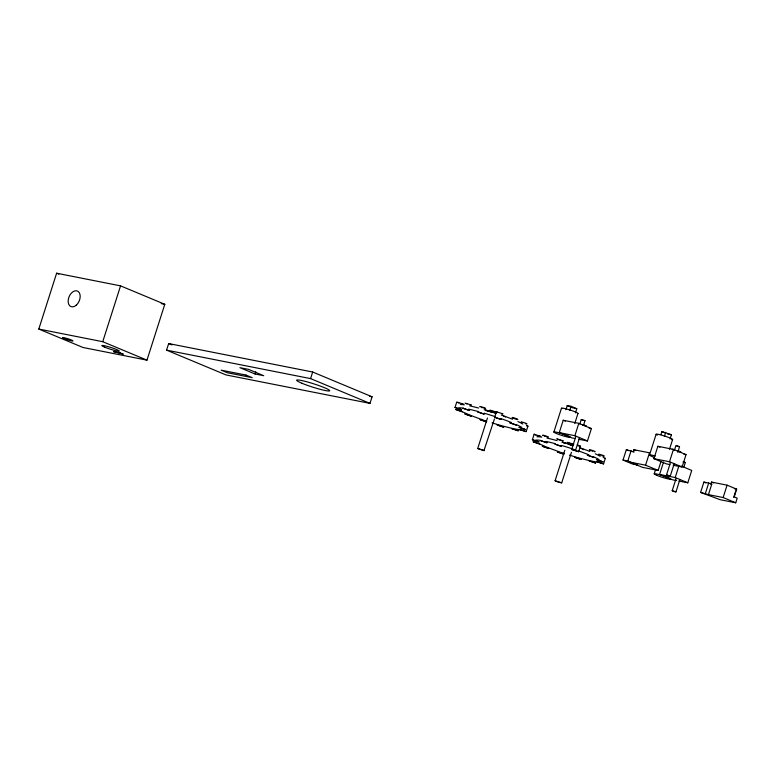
<?xml version="1.0" encoding="UTF-8"?>
<svg xmlns="http://www.w3.org/2000/svg" width="776" height="776" viewBox="0 0 776 776"><rect width="100%" height="100%" fill="white"/><g stroke="black" fill="none" stroke-linecap="round" stroke-linejoin="round"><path stroke-width="1.16" d="M38.8 329.063L56.619 273.22L120.561 285.859L164.793 304.299L146.974 360.151L83.032 347.502L38.8 329.063L102.742 341.702L146.974 360.151M102.742 341.702L120.561 285.859M166.568 350.141L168.673 343.555L312.68 372.024L372.082 396.788L369.977 403.375L225.971 374.915L166.568 350.141L310.575 378.61L369.977 403.375M255.042 373.983L263.714 375.7L248.572 369.386L239.9 367.669L255.042 373.983L255.74 371.791M310.575 378.61L312.68 372.024M455.008 407.497L461.594 409.65L455.008 407.497L456.763 401.978L463.359 404.131L462.768 404.112M494.438 418.924L483.952 450.633L477.715 448.509L487.454 417.992M494.642 417.284L501.238 419.438L494.642 417.284L496.397 411.765L502.993 413.909L501.81 413.783M526.177 431.64L519.59 429.497L526.177 431.64L527.942 426.121L526.555 425.355M532.375 439.759L538.971 441.913L532.375 439.759L534.14 434.24L540.736 436.393L538.816 436.083M553.87 432.057L561.475 408.244M565.888 409.747L567.227 405.567L571.078 406.323L576.781 408.7L575.443 412.89M575.191 438.537L571.844 437.877L559.263 432.63L563.211 420.262L578.818 423.347L591.399 428.594L587.461 440.962L578.537 439.197M569.739 410.514L571.078 406.323M571.446 452.321L561.708 482.837L558.526 482.206L555.092 480.771L564.831 450.255M574.735 423.599L577.994 413.385M559.263 432.63L574.87 435.714L578.818 423.347M579.585 437.635L575.627 450.051L573.823 449.692L571.873 448.887L575.84 436.461M579.808 424.045L581.243 419.525L583.048 419.884L584.997 420.689L583.552 425.209M578.605 451.69L572.009 449.546L578.605 451.69L580.37 446.171L577.383 444.832M603.553 463.902L596.957 461.759L603.553 463.902L605.319 458.383L603.165 457.326M623.021 460.061L627.813 461.012L637.154 464.902L632.353 463.961L623.021 460.061L626.319 449.74L634.225 451.981M627.813 461.012L631.111 450.681M633.177 451.981L633.895 449.731L649.502 452.815L645.564 465.183L629.947 462.098L642.528 467.346L658.145 470.431L661.016 461.439M649.473 455.075L656.118 434.279M660.871 434.735L661.87 431.592L671.424 434.735L670.086 438.925M669.833 464.572L666.487 463.902L653.906 458.665L657.854 446.287L673.461 449.382L686.042 454.629L682.104 466.997L673.18 465.231M664.382 436.548L665.721 432.358M654.197 473.894L655.642 469.354M676.633 480.587L672.171 479.704L659.59 474.466L663.538 462.089M669.494 449.275L672.637 439.42M653.906 458.665L669.513 461.749L673.461 449.382M674.228 463.66L670.27 476.086L668.466 475.727L666.516 474.912L670.483 462.496M674.451 450.08L675.935 445.521L679.553 446.646L677.836 452.369M659.59 474.466L675.207 477.55L678.787 466.308M679.922 479.461L675.954 491.887L674.15 491.528L672.21 490.713L676.168 478.297M683.879 467.045L685.324 462.525L683.375 461.72M678.864 481.033L687.788 482.798L691.736 470.431L681.25 466.056M700.602 492.411L703.9 482.09L708.692 483.031L711.728 484.302L708.439 494.632L700.602 492.411L720.109 499.695L735.726 502.78L737.2 498.153L734.203 496.902L736.667 489.161L727.083 485.165L711.476 482.08L710.826 484.117L711.728 484.302M705.394 493.361L708.692 483.031M708.439 494.632L723.145 497.532L727.083 485.165M733.689 497.464L735.803 490.83M489.986 410.077L496.601 412.143L495.719 412.124M477.715 448.509L484.34 450.575M584.997 420.689L584.115 420.602M571.873 448.887L575.627 450.051M555.092 480.771L561.708 482.837M666.516 474.912L670.27 476.086M685.276 462.564L684.005 462.312M672.21 490.713L675.954 491.887M527.942 426.121L526.758 425.995M580.37 446.171L579.187 446.045M605.319 458.383L604.717 458.373M470.76 404.985L471.362 404.994L465.057 403.122M563.725 454.154L557.323 451.971L563.919 454.115M161.243 303.6L164.793 304.299M573.9 408.127L576.781 408.7M667.573 433.978L671.424 434.735M582.892 425.267L586.258 425.937L583.057 424.598M589.178 428.148L591.399 428.594M672.152 449.304L674.392 449.74M678.66 451.525L680.901 451.962L677.7 450.633M683.821 454.183L686.042 454.629M369.715 396.323L372.082 396.788M562.057 440.71L563.24 440.836L556.673 438.789M594.348 451.71C598.48 452.059 585.608 448.169 590.323 450.449M603.476 456.172C607.365 456.608 596.337 452.922 598.82 454.658M734.329 488.696L736.667 489.161M483.952 408.263C489.811 409.534 477.609 405.043 480.024 406.925M525.371 423.735C531.657 424.967 517.272 420.165 522.073 422.658M546.818 436.946C552.677 438.217 540.474 433.716 542.89 435.608M678.757 446.627L676.885 446.045M571.64 444.027L572.426 444.241M515.419 419.03C522.966 421.125 510.268 415.965 512.315 417.925M577.625 445.628L578.46 445.86M601.924 455.764L602.748 455.997M493.42 411.513L494.273 411.765M559.632 440.031L560.495 440.293M591.923 451.021L592.786 451.292M537.128 435.579L537.991 435.85M683.035 462.011L683.52 462.176M481.421 407.478L482.265 407.769M514.556 418.759L512.946 418.186M544.286 436.16L545.13 436.442M582.708 420.175L581.243 419.525M569.118 443.203L569.933 443.494M466.143 403.607L466.91 403.898M558.788 439.74L557.391 439.187M599.45 454.92L600.217 455.202M458.15 402.744L458.917 403.025M491.043 410.669L491.741 410.94M661.87 431.592L664.722 432.785M567.227 405.567L572.93 407.943M657.854 446.287L659.949 447.17M669.513 461.749L682.104 466.997M563.211 420.262L565.306 421.135M633.895 449.731L635.99 450.604M711.476 482.08L713.571 482.953M626.319 449.74L628.385 450.604M703.9 482.09L705.966 482.953M574.87 435.714L587.461 440.962M645.564 465.183L658.145 470.431M675.207 477.55L687.788 482.798M723.145 497.532L735.726 502.78M497.785 412.531L496.397 411.765M535.518 435.006L534.14 434.24M56.619 273.22L58.83 274.141M168.673 343.555L171.971 344.932M573.823 444.27L567.353 442.339L567.857 442.679M657.379 435.123A8.672 0.863 17.7 0 1 664.062 435.85A8.672 0.863 17.7 0 1 671.686 439.575M653.877 457.229A8.672 0.863 17.7 0 1 649.502 454.969A8.672 0.863 17.7 0 1 655.293 456.016M561.882 442.087A17.373 1.727 17.7 0 1 573.445 445.57A34.745 3.453 17.7 0 0 562.6 442.175M581.02 448.392A17.373 1.727 17.7 0 1 583.785 449.634M563.715 442.97A13.9 1.377 17.7 0 1 565.859 443.552M569.264 444.57A13.9 1.377 17.7 0 1 572.707 445.686M601.284 461.419A34.745 3.453 17.7 0 1 598.713 462.156M597.481 462.05A34.745 3.453 17.7 0 1 577.975 457.656M576.946 457.365A34.745 3.453 17.7 0 1 569.458 455.124M564.045 453.397A34.745 3.453 17.7 0 1 560.844 452.321M559.806 451.962A34.745 3.453 17.7 0 1 540.164 444.192M535.101 440.807A34.745 3.453 17.7 0 1 535.906 440.118M536.662 440.05A34.745 3.453 17.7 0 1 540.678 440.409M545.955 441.408A34.745 3.453 17.7 0 1 554.937 443.61M561.552 445.472A34.745 3.453 17.7 0 1 572.348 448.829M578.663 450.982A34.745 3.453 17.7 0 1 588.829 454.794M593.116 456.598A34.745 3.453 17.7 0 1 599.13 459.586M536.953 436.82A34.745 3.453 17.7 0 1 541.726 437.121M547.002 438.11A34.745 3.453 17.7 0 1 557.129 440.623M579.711 447.694A34.745 3.453 17.7 0 1 589.876 451.506M595.279 453.795A34.745 3.453 17.7 0 1 600.178 456.288M561.834 408.593A8.672 0.863 17.7 0 1 569.419 409.815A8.672 0.863 17.7 0 1 577.79 413.56M485.485 410.087A17.373 1.727 17.7 0 1 496.068 413.307M503.653 416.14A17.373 1.727 17.7 0 1 505.593 416.984M485.339 410.455A13.9 1.377 17.7 0 1 491.897 412.308M520.114 429.788A34.745 3.453 17.7 0 1 515.109 428.983M514.119 428.779A34.745 3.453 17.7 0 1 492.081 422.871M486.668 421.135A34.745 3.453 17.7 0 1 484.525 420.417M483.477 420.058A34.745 3.453 17.7 0 1 460.731 410.863M459.188 409.932A34.745 3.453 17.7 0 1 457.733 408.545M458.529 407.856A34.745 3.453 17.7 0 1 463.301 408.147M468.578 409.146A34.745 3.453 17.7 0 1 478.705 411.658M484.175 413.21A34.745 3.453 17.7 0 1 494.972 416.566M501.296 418.72A34.745 3.453 17.7 0 1 511.462 422.532M516.855 424.831A34.745 3.453 17.7 0 1 521.753 427.324M523.916 429.157A34.745 3.453 17.7 0 1 523.111 429.846M460.343 404.5A34.745 3.453 17.7 0 1 464.358 404.859M469.625 405.858A34.745 3.453 17.7 0 1 478.608 408.05M484.166 409.602A34.745 3.453 17.7 0 1 496.019 413.278M501.306 415.063A34.745 3.453 17.7 0 1 512.509 419.244M517.902 421.533A34.745 3.453 17.7 0 1 522.811 424.026M455.851 409.544L462.253 411.726L455.851 409.544M463.194 408.331L469.596 410.514L463.194 408.331M464.979 414.015L471.381 416.198L464.979 414.015M477.706 411.92L484.108 414.093L477.706 411.92M480.14 419.68L486.542 421.853L480.14 419.68M497.27 425.015L503.673 427.188L497.27 425.015M509.997 422.91L516.399 425.093L509.997 422.91M511.782 428.594L518.184 430.777L511.782 428.594M519.125 427.382L525.527 429.565L519.125 427.382M533.219 441.806L539.621 443.988L533.219 441.806M540.571 440.593L546.973 442.776L540.571 440.593M542.356 446.278L548.758 448.46L542.356 446.278M555.073 444.182L561.475 446.355L555.073 444.182M574.647 457.277L581.049 459.45L574.647 457.277M587.364 455.173L593.766 457.355L587.364 455.173M589.149 460.857L595.551 463.039L589.149 460.857M596.492 459.644L602.903 461.827L596.492 459.644M245.992 375.06L221.102 370.142L227.319 372.732L252.21 377.66L245.992 375.06M120.464 353.012L113.606 351.654L123.297 354.186L120.464 353.012M301.942 383.257A17.373 1.727 17.7 0 0 329.334 390.978A17.373 1.727 17.7 0 0 308.295 382.199A17.373 1.727 17.7 0 0 301.942 383.257M104.692 347.173A9.128 0.902 17.7 0 0 119.087 351.227A9.128 0.902 17.7 0 0 108.039 346.62A9.128 0.902 17.7 0 0 104.692 347.173M64.166 338.549A5.548 0.553 17.7 0 0 72.915 341.023A5.548 0.553 17.7 0 0 66.193 338.22A5.548 0.553 17.7 0 0 64.166 338.549M76.232 305.22A8.429 5.5 -67.4 0 0 78.046 291.369A8.429 5.5 -67.4 0 0 68.239 299.837A8.429 5.5 -67.4 0 0 76.232 305.22M656.845 475.358A8.672 0.863 17.7 0 0 670.522 479.209A8.672 0.863 17.7 0 0 660.017 474.834A8.672 0.863 17.7 0 0 656.845 475.358M556.508 433.522A8.672 0.863 17.7 0 0 570.195 437.383A8.672 0.863 17.7 0 0 559.69 432.998A8.672 0.863 17.7 0 0 556.508 433.522"/></g></svg>
